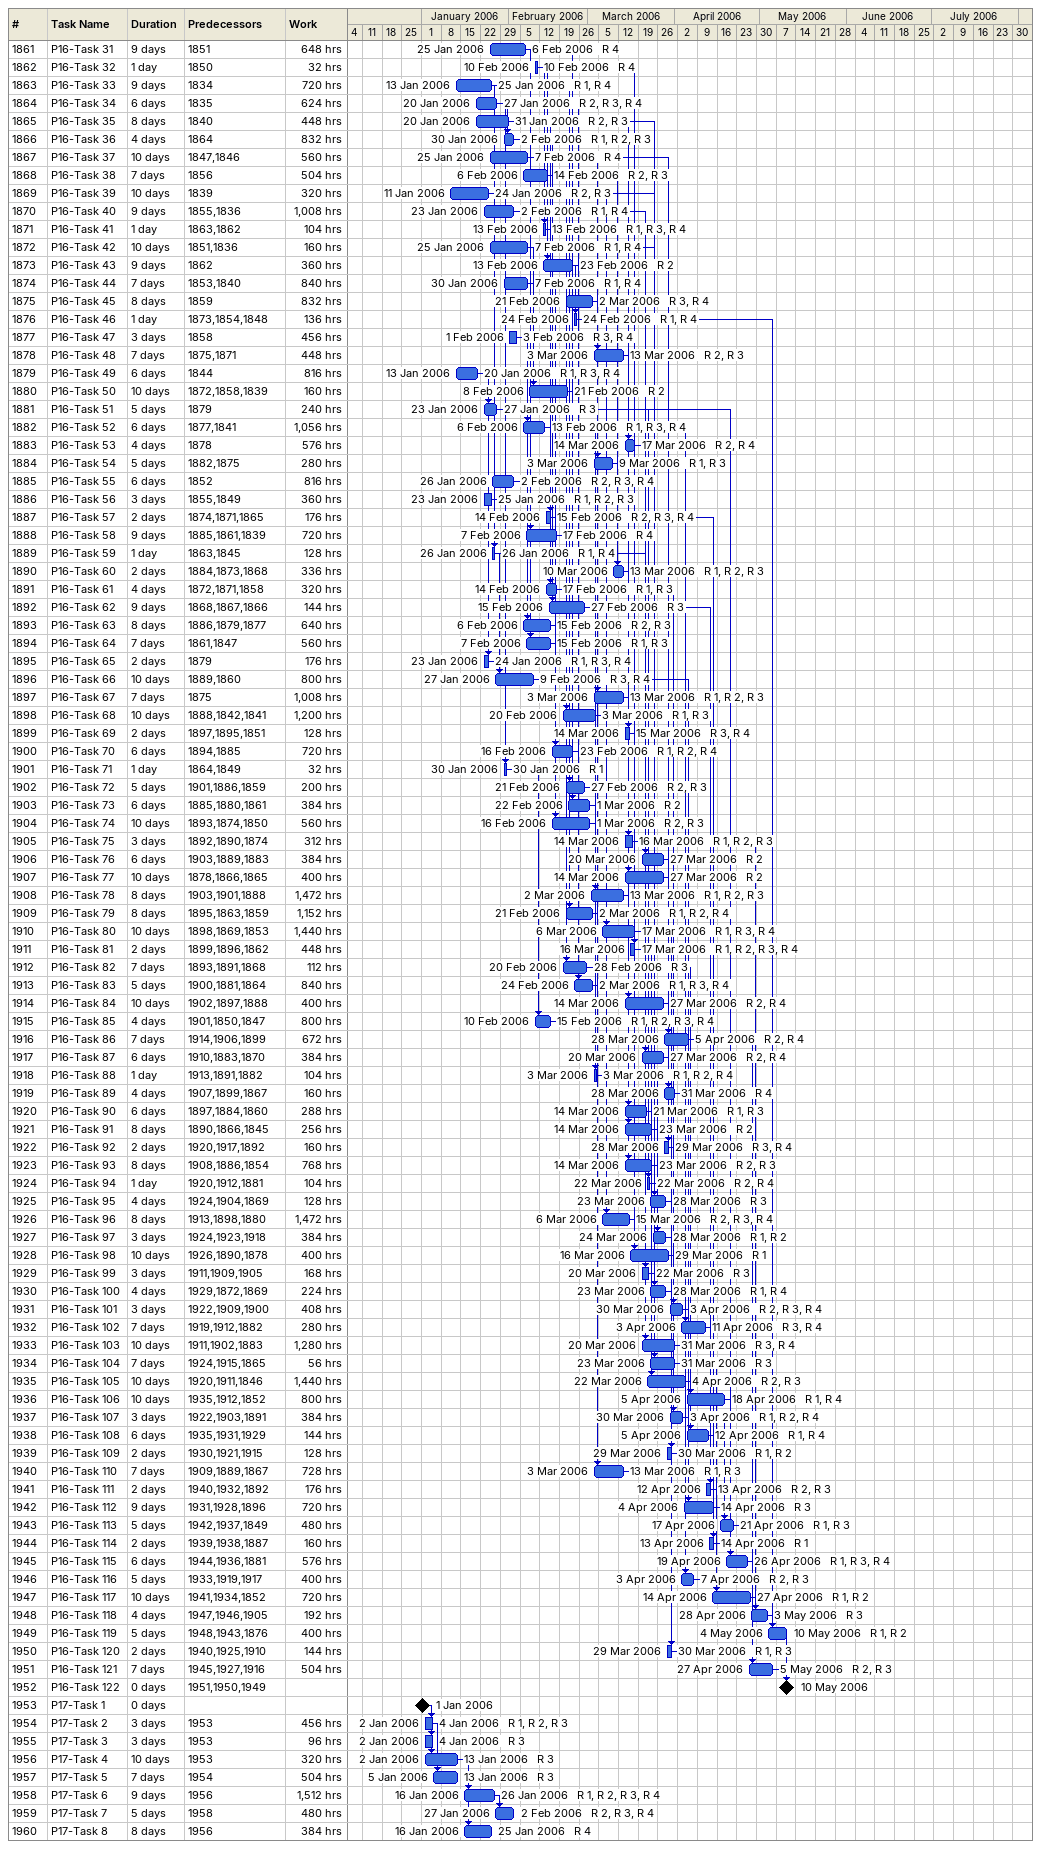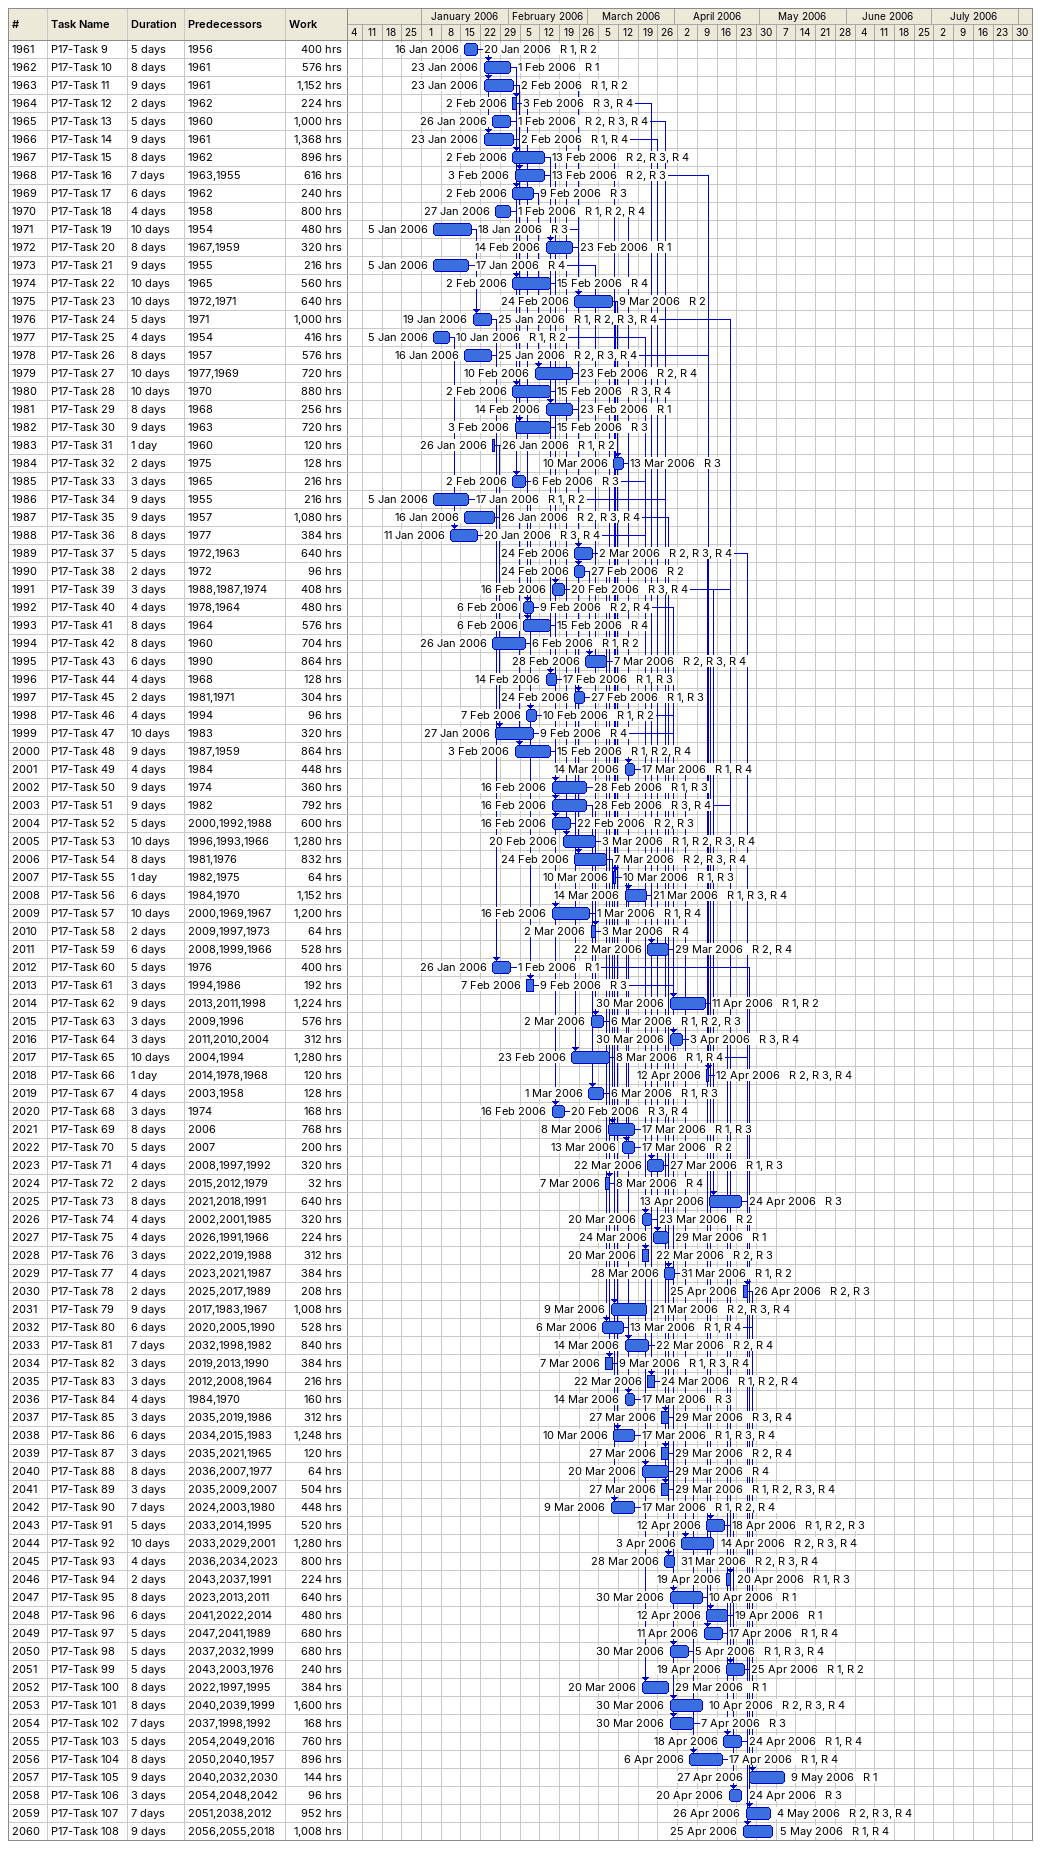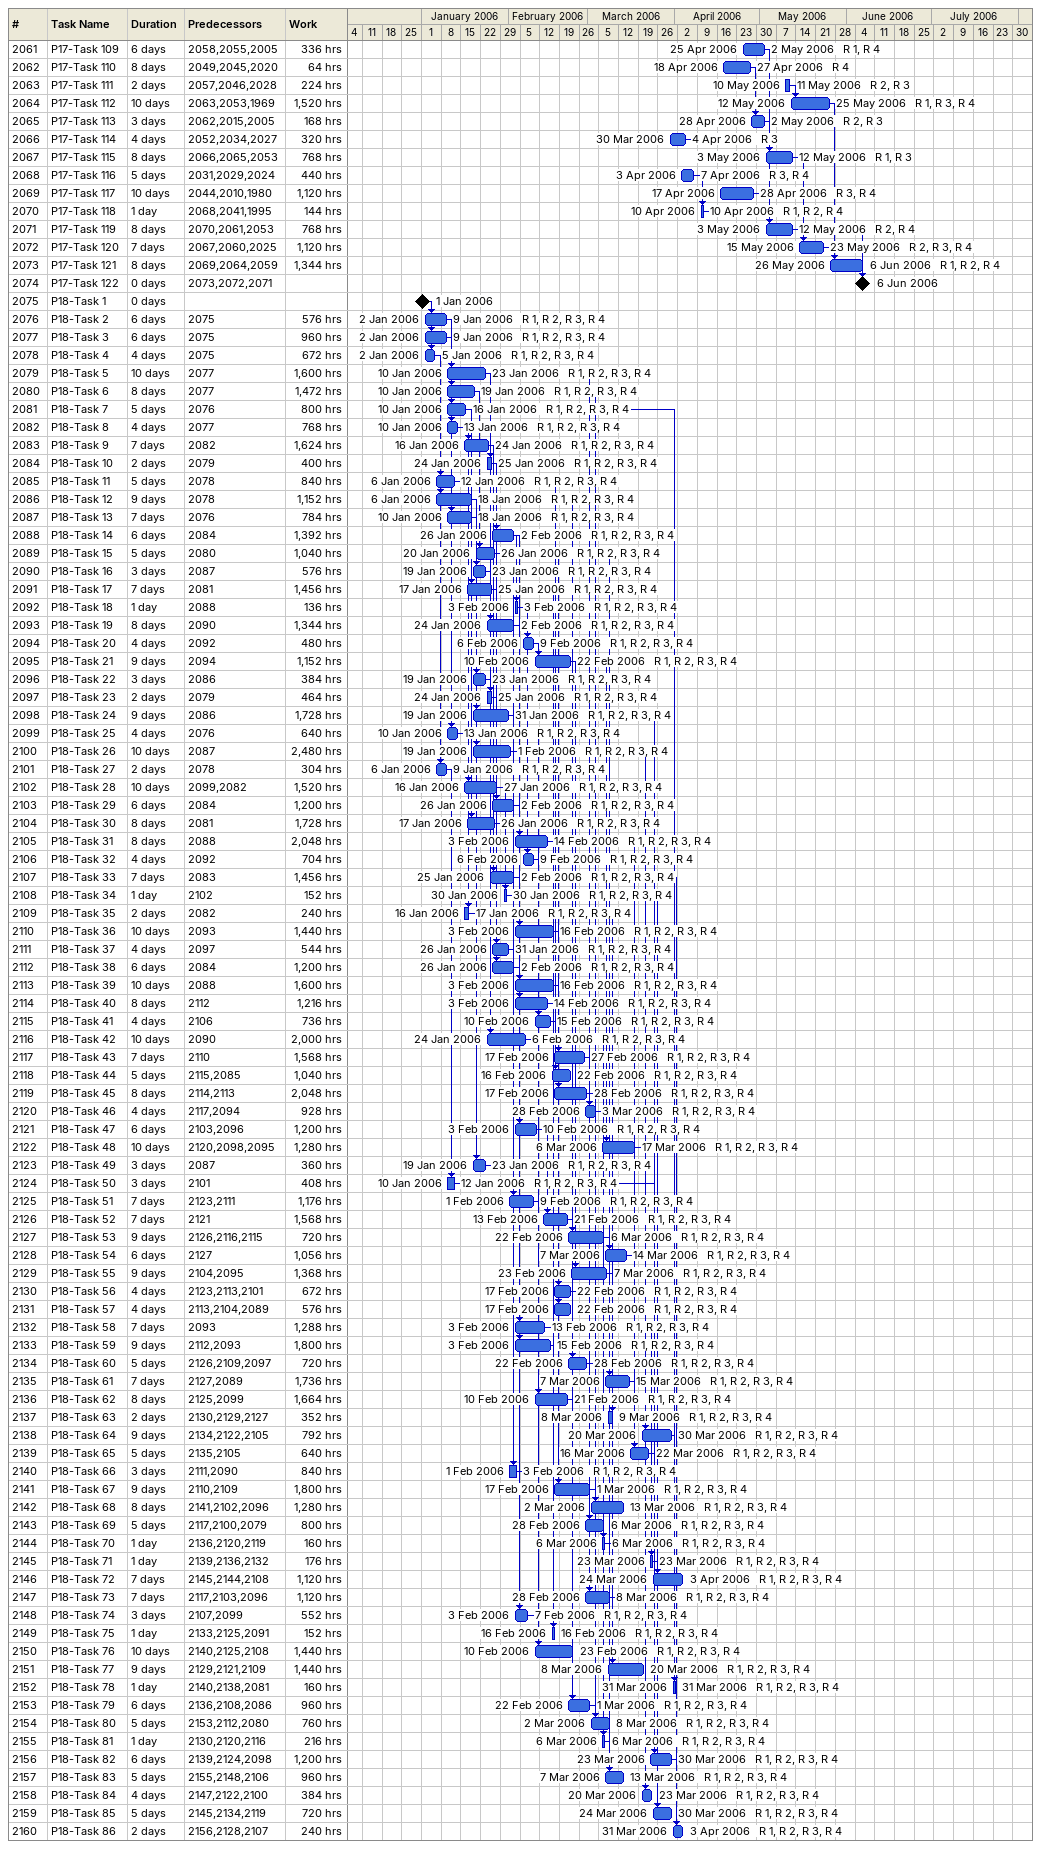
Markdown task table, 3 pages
| ID | Task | Duration | Start | Finish | Predecessors | Resources | Work (h) |
|---|---|---|---|---|---|---|---|
| 1861 | P16-Task 31 | 9d | 2006-01-25 | 2006-02-06 | 1851 | R 4 | 648 |
| 1862 | P16-Task 32 | 1d | 2006-02-10 | 2006-02-10 | 1850 | R 4 | 32 |
| 1863 | P16-Task 33 | 9d | 2006-01-13 | 2006-01-25 | 1834 | R 1, R 4 | 720 |
| 1864 | P16-Task 34 | 6d | 2006-01-20 | 2006-01-27 | 1835 | R 2, R 3, R 4 | 624 |
| 1865 | P16-Task 35 | 8d | 2006-01-20 | 2006-01-31 | 1840 | R 2, R 3 | 448 |
| 1866 | P16-Task 36 | 4d | 2006-01-30 | 2006-02-02 | 1864 | R 1, R 2, R 3 | 832 |
| 1867 | P16-Task 37 | 10d | 2006-01-25 | 2006-02-07 | 1847, 1846 | R 4 | 560 |
| 1868 | P16-Task 38 | 7d | 2006-02-06 | 2006-02-14 | 1856 | R 2, R 3 | 504 |
| 1869 | P16-Task 39 | 10d | 2006-01-11 | 2006-01-24 | 1839 | R 2, R 3 | 320 |
| 1870 | P16-Task 40 | 9d | 2006-01-23 | 2006-02-02 | 1855, 1836 | R 1, R 4 | 1008 |
| 1871 | P16-Task 41 | 1d | 2006-02-13 | 2006-02-13 | 1863, 1862 | R 1, R 3, R 4 | 104 |
| 1872 | P16-Task 42 | 10d | 2006-01-25 | 2006-02-07 | 1851, 1836 | R 1, R 4 | 160 |
| 1873 | P16-Task 43 | 9d | 2006-02-13 | 2006-02-23 | 1862 | R 2 | 360 |
| 1874 | P16-Task 44 | 7d | 2006-01-30 | 2006-02-07 | 1853, 1840 | R 1, R 4 | 840 |
| 1875 | P16-Task 45 | 8d | 2006-02-21 | 2006-03-02 | 1859 | R 3, R 4 | 832 |
| 1876 | P16-Task 46 | 1d | 2006-02-24 | 2006-02-24 | 1873, 1854, 1848 | R 1, R 4 | 136 |
| 1877 | P16-Task 47 | 3d | 2006-02-01 | 2006-02-03 | 1858 | R 3, R 4 | 456 |
| 1878 | P16-Task 48 | 7d | 2006-03-03 | 2006-03-13 | 1875, 1871 | R 2, R 3 | 448 |
| 1879 | P16-Task 49 | 6d | 2006-01-13 | 2006-01-20 | 1844 | R 1, R 3, R 4 | 816 |
| 1880 | P16-Task 50 | 10d | 2006-02-08 | 2006-02-21 | 1872, 1858, 1839 | R 2 | 160 |
| 1881 | P16-Task 51 | 5d | 2006-01-23 | 2006-01-27 | 1879 | R 3 | 240 |
| 1882 | P16-Task 52 | 6d | 2006-02-06 | 2006-02-13 | 1877, 1841 | R 1, R 3, R 4 | 1056 |
| 1883 | P16-Task 53 | 4d | 2006-03-14 | 2006-03-17 | 1878 | R 2, R 4 | 576 |
| 1884 | P16-Task 54 | 5d | 2006-03-03 | 2006-03-09 | 1882, 1875 | R 1, R 3 | 280 |
| 1885 | P16-Task 55 | 6d | 2006-01-26 | 2006-02-02 | 1852 | R 2, R 3, R 4 | 816 |
| 1886 | P16-Task 56 | 3d | 2006-01-23 | 2006-01-25 | 1855, 1849 | R 1, R 2, R 3 | 360 |
| 1887 | P16-Task 57 | 2d | 2006-02-14 | 2006-02-15 | 1874, 1871, 1865 | R 2, R 3, R 4 | 176 |
| 1888 | P16-Task 58 | 9d | 2006-02-07 | 2006-02-17 | 1885, 1861, 1839 | R 4 | 720 |
| 1889 | P16-Task 59 | 1d | 2006-01-26 | 2006-01-26 | 1863, 1845 | R 1, R 4 | 128 |
| 1890 | P16-Task 60 | 2d | 2006-03-10 | 2006-03-13 | 1884, 1873, 1868 | R 1, R 2, R 3 | 336 |
| 1891 | P16-Task 61 | 4d | 2006-02-14 | 2006-02-17 | 1872, 1871, 1858 | R 1, R 3 | 320 |
| 1892 | P16-Task 62 | 9d | 2006-02-15 | 2006-02-27 | 1868, 1867, 1866 | R 3 | 144 |
| 1893 | P16-Task 63 | 8d | 2006-02-06 | 2006-02-15 | 1886, 1879, 1877 | R 2, R 3 | 640 |
| 1894 | P16-Task 64 | 7d | 2006-02-07 | 2006-02-15 | 1861, 1847 | R 1, R 3 | 560 |
| 1895 | P16-Task 65 | 2d | 2006-01-23 | 2006-01-24 | 1879 | R 1, R 3, R 4 | 176 |
| 1896 | P16-Task 66 | 10d | 2006-01-27 | 2006-02-09 | 1889, 1860 | R 3, R 4 | 800 |
| 1897 | P16-Task 67 | 7d | 2006-03-03 | 2006-03-13 | 1875 | R 1, R 2, R 3 | 1008 |
| 1898 | P16-Task 68 | 10d | 2006-02-20 | 2006-03-03 | 1888, 1842, 1841 | R 1, R 3 | 1200 |
| 1899 | P16-Task 69 | 2d | 2006-03-14 | 2006-03-15 | 1897, 1895, 1851 | R 3, R 4 | 128 |
| 1900 | P16-Task 70 | 6d | 2006-02-16 | 2006-02-23 | 1894, 1885 | R 1, R 2, R 4 | 720 |
| 1901 | P16-Task 71 | 1d | 2006-01-30 | 2006-01-30 | 1864, 1849 | R 1 | 32 |
| 1902 | P16-Task 72 | 5d | 2006-02-21 | 2006-02-27 | 1901, 1886, 1859 | R 2, R 3 | 200 |
| 1903 | P16-Task 73 | 6d | 2006-02-22 | 2006-03-01 | 1885, 1880, 1861 | R 2 | 384 |
| 1904 | P16-Task 74 | 10d | 2006-02-16 | 2006-03-01 | 1893, 1874, 1850 | R 2, R 3 | 560 |
| 1905 | P16-Task 75 | 3d | 2006-03-14 | 2006-03-16 | 1892, 1890, 1874 | R 1, R 2, R 3 | 312 |
| 1906 | P16-Task 76 | 6d | 2006-03-20 | 2006-03-27 | 1903, 1889, 1883 | R 2 | 384 |
| 1907 | P16-Task 77 | 10d | 2006-03-14 | 2006-03-27 | 1878, 1866, 1865 | R 2 | 400 |
| 1908 | P16-Task 78 | 8d | 2006-03-02 | 2006-03-13 | 1903, 1901, 1888 | R 1, R 2, R 3 | 1472 |
| 1909 | P16-Task 79 | 8d | 2006-02-21 | 2006-03-02 | 1895, 1863, 1859 | R 1, R 2, R 4 | 1152 |
| 1910 | P16-Task 80 | 10d | 2006-03-06 | 2006-03-17 | 1898, 1869, 1853 | R 1, R 3, R 4 | 1440 |
| 1911 | P16-Task 81 | 2d | 2006-03-16 | 2006-03-17 | 1899, 1896, 1862 | R 1, R 2, R 3, R 4 | 448 |
| 1912 | P16-Task 82 | 7d | 2006-02-20 | 2006-02-28 | 1893, 1891, 1868 | R 3 | 112 |
| 1913 | P16-Task 83 | 5d | 2006-02-24 | 2006-03-02 | 1900, 1881, 1864 | R 1, R 3, R 4 | 840 |
| 1914 | P16-Task 84 | 10d | 2006-03-14 | 2006-03-27 | 1902, 1897, 1888 | R 2, R 4 | 400 |
| 1915 | P16-Task 85 | 4d | 2006-02-10 | 2006-02-15 | 1901, 1850, 1847 | R 1, R 2, R 3, R 4 | 800 |
| 1916 | P16-Task 86 | 7d | 2006-03-28 | 2006-04-05 | 1914, 1906, 1899 | R 2, R 4 | 672 |
| 1917 | P16-Task 87 | 6d | 2006-03-20 | 2006-03-27 | 1910, 1883, 1870 | R 2, R 4 | 384 |
| 1918 | P16-Task 88 | 1d | 2006-03-03 | 2006-03-03 | 1913, 1891, 1882 | R 1, R 2, R 4 | 104 |
| 1919 | P16-Task 89 | 4d | 2006-03-28 | 2006-03-31 | 1907, 1899, 1867 | R 4 | 160 |
| 1920 | P16-Task 90 | 6d | 2006-03-14 | 2006-03-21 | 1897, 1884, 1860 | R 1, R 3 | 288 |
| 1921 | P16-Task 91 | 8d | 2006-03-14 | 2006-03-23 | 1890, 1866, 1845 | R 2 | 256 |
| 1922 | P16-Task 92 | 2d | 2006-03-28 | 2006-03-29 | 1920, 1917, 1892 | R 3, R 4 | 160 |
| 1923 | P16-Task 93 | 8d | 2006-03-14 | 2006-03-23 | 1908, 1886, 1854 | R 2, R 3 | 768 |
| 1924 | P16-Task 94 | 1d | 2006-03-22 | 2006-03-22 | 1920, 1912, 1881 | R 2, R 4 | 104 |
| 1925 | P16-Task 95 | 4d | 2006-03-23 | 2006-03-28 | 1924, 1904, 1869 | R 3 | 128 |
| 1926 | P16-Task 96 | 8d | 2006-03-06 | 2006-03-15 | 1913, 1898, 1880 | R 2, R 3, R 4 | 1472 |
| 1927 | P16-Task 97 | 3d | 2006-03-24 | 2006-03-28 | 1924, 1923, 1918 | R 1, R 2 | 384 |
| 1928 | P16-Task 98 | 10d | 2006-03-16 | 2006-03-29 | 1926, 1890, 1878 | R 1 | 400 |
| 1929 | P16-Task 99 | 3d | 2006-03-20 | 2006-03-22 | 1911, 1909, 1905 | R 3 | 168 |
| 1930 | P16-Task 100 | 4d | 2006-03-23 | 2006-03-28 | 1929, 1872, 1869 | R 1, R 4 | 224 |
| 1931 | P16-Task 101 | 3d | 2006-03-30 | 2006-04-03 | 1922, 1909, 1900 | R 2, R 3, R 4 | 408 |
| 1932 | P16-Task 102 | 7d | 2006-04-03 | 2006-04-11 | 1919, 1912, 1882 | R 3, R 4 | 280 |
| 1933 | P16-Task 103 | 10d | 2006-03-20 | 2006-03-31 | 1911, 1902, 1883 | R 3, R 4 | 1280 |
| 1934 | P16-Task 104 | 7d | 2006-03-23 | 2006-03-31 | 1924, 1915, 1865 | R 3 | 56 |
| 1935 | P16-Task 105 | 10d | 2006-03-22 | 2006-04-04 | 1920, 1911, 1846 | R 2, R 3 | 1440 |
| 1936 | P16-Task 106 | 10d | 2006-04-05 | 2006-04-18 | 1935, 1912, 1852 | R 1, R 4 | 800 |
| 1937 | P16-Task 107 | 3d | 2006-03-30 | 2006-04-03 | 1922, 1903, 1891 | R 1, R 2, R 4 | 384 |
| 1938 | P16-Task 108 | 6d | 2006-04-05 | 2006-04-12 | 1935, 1931, 1929 | R 1, R 4 | 144 |
| 1939 | P16-Task 109 | 2d | 2006-03-29 | 2006-03-30 | 1930, 1921, 1915 | R 1, R 2 | 128 |
| 1940 | P16-Task 110 | 7d | 2006-03-03 | 2006-03-13 | 1909, 1889, 1867 | R 1, R 3 | 728 |
| 1941 | P16-Task 111 | 2d | 2006-04-12 | 2006-04-13 | 1940, 1932, 1892 | R 2, R 3 | 176 |
| 1942 | P16-Task 112 | 9d | 2006-04-04 | 2006-04-14 | 1931, 1928, 1896 | R 3 | 720 |
| 1943 | P16-Task 113 | 5d | 2006-04-17 | 2006-04-21 | 1942, 1937, 1849 | R 1, R 3 | 480 |
| 1944 | P16-Task 114 | 2d | 2006-04-13 | 2006-04-14 | 1939, 1938, 1887 | R 1 | 160 |
| 1945 | P16-Task 115 | 6d | 2006-04-19 | 2006-04-26 | 1944, 1936, 1881 | R 1, R 3, R 4 | 576 |
| 1946 | P16-Task 116 | 5d | 2006-04-03 | 2006-04-07 | 1933, 1919, 1917 | R 2, R 3 | 400 |
| 1947 | P16-Task 117 | 10d | 2006-04-14 | 2006-04-27 | 1941, 1934, 1852 | R 1, R 2 | 720 |
| 1948 | P16-Task 118 | 4d | 2006-04-28 | 2006-05-03 | 1947, 1946, 1905 | R 3 | 192 |
| 1949 | P16-Task 119 | 5d | 2006-05-04 | 2006-05-10 | 1948, 1943, 1876 | R 1, R 2 | 400 |
| 1950 | P16-Task 120 | 2d | 2006-03-29 | 2006-03-30 | 1940, 1925, 1910 | R 1, R 3 | 144 |
| 1951 | P16-Task 121 | 7d | 2006-04-27 | 2006-05-05 | 1945, 1927, 1916 | R 2, R 3 | 504 |
| 1952 | P16-Task 122 | 0d | 2006-05-10 | 2006-05-10 | 1951, 1950, 1949 |  |  |
| 1953 | P17-Task 1 | 0d | 2006-01-01 | 2006-01-01 |  |  |  |
| 1954 | P17-Task 2 | 3d | 2006-01-02 | 2006-01-04 | 1953 | R 1, R 2, R 3 | 456 |
| 1955 | P17-Task 3 | 3d | 2006-01-02 | 2006-01-04 | 1953 | R 3 | 96 |
| 1956 | P17-Task 4 | 10d | 2006-01-02 | 2006-01-13 | 1953 | R 3 | 320 |
| 1957 | P17-Task 5 | 7d | 2006-01-05 | 2006-01-13 | 1954 | R 3 | 504 |
| 1958 | P17-Task 6 | 9d | 2006-01-16 | 2006-01-26 | 1956 | R 1, R 2, R 3, R 4 | 1512 |
| 1959 | P17-Task 7 | 5d | 2006-01-27 | 2006-02-02 | 1958 | R 2, R 3, R 4 | 480 |
| 1960 | P17-Task 8 | 8d | 2006-01-16 | 2006-01-25 | 1956 | R 4 | 384 |
| 1961 | P17-Task 9 | 5d | 2006-01-16 | 2006-01-20 | 1956 | R 1, R 2 | 400 |
| 1962 | P17-Task 10 | 8d | 2006-01-23 | 2006-02-01 | 1961 | R 1 | 576 |
| 1963 | P17-Task 11 | 9d | 2006-01-23 | 2006-02-02 | 1961 | R 1, R 2 | 1152 |
| 1964 | P17-Task 12 | 2d | 2006-02-02 | 2006-02-03 | 1962 | R 3, R 4 | 224 |
| 1965 | P17-Task 13 | 5d | 2006-01-26 | 2006-02-01 | 1960 | R 2, R 3, R 4 | 1000 |
| 1966 | P17-Task 14 | 9d | 2006-01-23 | 2006-02-02 | 1961 | R 1, R 4 | 1368 |
| 1967 | P17-Task 15 | 8d | 2006-02-02 | 2006-02-13 | 1962 | R 2, R 3, R 4 | 896 |
| 1968 | P17-Task 16 | 7d | 2006-02-03 | 2006-02-13 | 1963, 1955 | R 2, R 3 | 616 |
| 1969 | P17-Task 17 | 6d | 2006-02-02 | 2006-02-09 | 1962 | R 3 | 240 |
| 1970 | P17-Task 18 | 4d | 2006-01-27 | 2006-02-01 | 1958 | R 1, R 2, R 4 | 800 |
| 1971 | P17-Task 19 | 10d | 2006-01-05 | 2006-01-18 | 1954 | R 3 | 480 |
| 1972 | P17-Task 20 | 8d | 2006-02-14 | 2006-02-23 | 1967, 1959 | R 1 | 320 |
| 1973 | P17-Task 21 | 9d | 2006-01-05 | 2006-01-17 | 1955 | R 4 | 216 |
| 1974 | P17-Task 22 | 10d | 2006-02-02 | 2006-02-15 | 1965 | R 4 | 560 |
| 1975 | P17-Task 23 | 10d | 2006-02-24 | 2006-03-09 | 1972, 1971 | R 2 | 640 |
| 1976 | P17-Task 24 | 5d | 2006-01-19 | 2006-01-25 | 1971 | R 1, R 2, R 3, R 4 | 1000 |
| 1977 | P17-Task 25 | 4d | 2006-01-05 | 2006-01-10 | 1954 | R 1, R 2 | 416 |
| 1978 | P17-Task 26 | 8d | 2006-01-16 | 2006-01-25 | 1957 | R 2, R 3, R 4 | 576 |
| 1979 | P17-Task 27 | 10d | 2006-02-10 | 2006-02-23 | 1977, 1969 | R 2, R 4 | 720 |
| 1980 | P17-Task 28 | 10d | 2006-02-02 | 2006-02-15 | 1970 | R 3, R 4 | 880 |
| 1981 | P17-Task 29 | 8d | 2006-02-14 | 2006-02-23 | 1968 | R 1 | 256 |
| 1982 | P17-Task 30 | 9d | 2006-02-03 | 2006-02-15 | 1963 | R 3 | 720 |
| 1983 | P17-Task 31 | 1d | 2006-01-26 | 2006-01-26 | 1960 | R 1, R 2 | 120 |
| 1984 | P17-Task 32 | 2d | 2006-03-10 | 2006-03-13 | 1975 | R 3 | 128 |
| 1985 | P17-Task 33 | 3d | 2006-02-02 | 2006-02-06 | 1965 | R 3 | 216 |
| 1986 | P17-Task 34 | 9d | 2006-01-05 | 2006-01-17 | 1955 | R 1, R 2 | 216 |
| 1987 | P17-Task 35 | 9d | 2006-01-16 | 2006-01-26 | 1957 | R 2, R 3, R 4 | 1080 |
| 1988 | P17-Task 36 | 8d | 2006-01-11 | 2006-01-20 | 1977 | R 3, R 4 | 384 |
| 1989 | P17-Task 37 | 5d | 2006-02-24 | 2006-03-02 | 1972, 1963 | R 2, R 3, R 4 | 640 |
| 1990 | P17-Task 38 | 2d | 2006-02-24 | 2006-02-27 | 1972 | R 2 | 96 |
| 1991 | P17-Task 39 | 3d | 2006-02-16 | 2006-02-20 | 1988, 1987, 1974 | R 3, R 4 | 408 |
| 1992 | P17-Task 40 | 4d | 2006-02-06 | 2006-02-09 | 1978, 1964 | R 2, R 4 | 480 |
| 1993 | P17-Task 41 | 8d | 2006-02-06 | 2006-02-15 | 1964 | R 4 | 576 |
| 1994 | P17-Task 42 | 8d | 2006-01-26 | 2006-02-06 | 1960 | R 1, R 2 | 704 |
| 1995 | P17-Task 43 | 6d | 2006-02-28 | 2006-03-07 | 1990 | R 2, R 3, R 4 | 864 |
| 1996 | P17-Task 44 | 4d | 2006-02-14 | 2006-02-17 | 1968 | R 1, R 3 | 128 |
| 1997 | P17-Task 45 | 2d | 2006-02-24 | 2006-02-27 | 1981, 1971 | R 1, R 3 | 304 |
| 1998 | P17-Task 46 | 4d | 2006-02-07 | 2006-02-10 | 1994 | R 1, R 2 | 96 |
| 1999 | P17-Task 47 | 10d | 2006-01-27 | 2006-02-09 | 1983 | R 4 | 320 |
| 2000 | P17-Task 48 | 9d | 2006-02-03 | 2006-02-15 | 1987, 1959 | R 1, R 2, R 4 | 864 |
| 2001 | P17-Task 49 | 4d | 2006-03-14 | 2006-03-17 | 1984 | R 1, R 4 | 448 |
| 2002 | P17-Task 50 | 9d | 2006-02-16 | 2006-02-28 | 1974 | R 1, R 3 | 360 |
| 2003 | P17-Task 51 | 9d | 2006-02-16 | 2006-02-28 | 1982 | R 3, R 4 | 792 |
| 2004 | P17-Task 52 | 5d | 2006-02-16 | 2006-02-22 | 2000, 1992, 1988 | R 2, R 3 | 600 |
| 2005 | P17-Task 53 | 10d | 2006-02-20 | 2006-03-03 | 1996, 1993, 1966 | R 1, R 2, R 3, R 4 | 1280 |
| 2006 | P17-Task 54 | 8d | 2006-02-24 | 2006-03-07 | 1981, 1976 | R 2, R 3, R 4 | 832 |
| 2007 | P17-Task 55 | 1d | 2006-03-10 | 2006-03-10 | 1982, 1975 | R 1, R 3 | 64 |
| 2008 | P17-Task 56 | 6d | 2006-03-14 | 2006-03-21 | 1984, 1970 | R 1, R 3, R 4 | 1152 |
| 2009 | P17-Task 57 | 10d | 2006-02-16 | 2006-03-01 | 2000, 1969, 1967 | R 1, R 4 | 1200 |
| 2010 | P17-Task 58 | 2d | 2006-03-02 | 2006-03-03 | 2009, 1997, 1973 | R 4 | 64 |
| 2011 | P17-Task 59 | 6d | 2006-03-22 | 2006-03-29 | 2008, 1999, 1966 | R 2, R 4 | 528 |
| 2012 | P17-Task 60 | 5d | 2006-01-26 | 2006-02-01 | 1976 | R 1 | 400 |
| 2013 | P17-Task 61 | 3d | 2006-02-07 | 2006-02-09 | 1994, 1986 | R 3 | 192 |
| 2014 | P17-Task 62 | 9d | 2006-03-30 | 2006-04-11 | 2013, 2011, 1998 | R 1, R 2 | 1224 |
| 2015 | P17-Task 63 | 3d | 2006-03-02 | 2006-03-06 | 2009, 1996 | R 1, R 2, R 3 | 576 |
| 2016 | P17-Task 64 | 3d | 2006-03-30 | 2006-04-03 | 2011, 2010, 2004 | R 3, R 4 | 312 |
| 2017 | P17-Task 65 | 10d | 2006-02-23 | 2006-03-08 | 2004, 1994 | R 1, R 4 | 1280 |
| 2018 | P17-Task 66 | 1d | 2006-04-12 | 2006-04-12 | 2014, 1978, 1968 | R 2, R 3, R 4 | 120 |
| 2019 | P17-Task 67 | 4d | 2006-03-01 | 2006-03-06 | 2003, 1958 | R 1, R 3 | 128 |
| 2020 | P17-Task 68 | 3d | 2006-02-16 | 2006-02-20 | 1974 | R 3, R 4 | 168 |
| 2021 | P17-Task 69 | 8d | 2006-03-08 | 2006-03-17 | 2006 | R 1, R 3 | 768 |
| 2022 | P17-Task 70 | 5d | 2006-03-13 | 2006-03-17 | 2007 | R 2 | 200 |
| 2023 | P17-Task 71 | 4d | 2006-03-22 | 2006-03-27 | 2008, 1997, 1992 | R 1, R 3 | 320 |
| 2024 | P17-Task 72 | 2d | 2006-03-07 | 2006-03-08 | 2015, 2012, 1979 | R 4 | 32 |
| 2025 | P17-Task 73 | 8d | 2006-04-13 | 2006-04-24 | 2021, 2018, 1991 | R 3 | 640 |
| 2026 | P17-Task 74 | 4d | 2006-03-20 | 2006-03-23 | 2002, 2001, 1985 | R 2 | 320 |
| 2027 | P17-Task 75 | 4d | 2006-03-24 | 2006-03-29 | 2026, 1991, 1966 | R 1 | 224 |
| 2028 | P17-Task 76 | 3d | 2006-03-20 | 2006-03-22 | 2022, 2019, 1988 | R 2, R 3 | 312 |
| 2029 | P17-Task 77 | 4d | 2006-03-28 | 2006-03-31 | 2023, 2021, 1987 | R 1, R 2 | 384 |
| 2030 | P17-Task 78 | 2d | 2006-04-25 | 2006-04-26 | 2025, 2017, 1989 | R 2, R 3 | 208 |
| 2031 | P17-Task 79 | 9d | 2006-03-09 | 2006-03-21 | 2017, 1983, 1967 | R 2, R 3, R 4 | 1008 |
| 2032 | P17-Task 80 | 6d | 2006-03-06 | 2006-03-13 | 2020, 2005, 1990 | R 1, R 4 | 528 |
| 2033 | P17-Task 81 | 7d | 2006-03-14 | 2006-03-22 | 2032, 1998, 1982 | R 2, R 4 | 840 |
| 2034 | P17-Task 82 | 3d | 2006-03-07 | 2006-03-09 | 2019, 2013, 1990 | R 1, R 3, R 4 | 384 |
| 2035 | P17-Task 83 | 3d | 2006-03-22 | 2006-03-24 | 2012, 2008, 1964 | R 1, R 2, R 4 | 216 |
| 2036 | P17-Task 84 | 4d | 2006-03-14 | 2006-03-17 | 1984, 1970 | R 3 | 160 |
| 2037 | P17-Task 85 | 3d | 2006-03-27 | 2006-03-29 | 2035, 2019, 1986 | R 3, R 4 | 312 |
| 2038 | P17-Task 86 | 6d | 2006-03-10 | 2006-03-17 | 2034, 2015, 1983 | R 1, R 3, R 4 | 1248 |
| 2039 | P17-Task 87 | 3d | 2006-03-27 | 2006-03-29 | 2035, 2021, 1965 | R 2, R 4 | 120 |
| 2040 | P17-Task 88 | 8d | 2006-03-20 | 2006-03-29 | 2036, 2007, 1977 | R 4 | 64 |
| 2041 | P17-Task 89 | 3d | 2006-03-27 | 2006-03-29 | 2035, 2009, 2007 | R 1, R 2, R 3, R 4 | 504 |
| 2042 | P17-Task 90 | 7d | 2006-03-09 | 2006-03-17 | 2024, 2003, 1980 | R 1, R 2, R 4 | 448 |
| 2043 | P17-Task 91 | 5d | 2006-04-12 | 2006-04-18 | 2033, 2014, 1995 | R 1, R 2, R 3 | 520 |
| 2044 | P17-Task 92 | 10d | 2006-04-03 | 2006-04-14 | 2033, 2029, 2001 | R 2, R 3, R 4 | 1280 |
| 2045 | P17-Task 93 | 4d | 2006-03-28 | 2006-03-31 | 2036, 2034, 2023 | R 2, R 3, R 4 | 800 |
| 2046 | P17-Task 94 | 2d | 2006-04-19 | 2006-04-20 | 2043, 2037, 1991 | R 1, R 3 | 224 |
| 2047 | P17-Task 95 | 8d | 2006-03-30 | 2006-04-10 | 2023, 2013, 2011 | R 1 | 640 |
| 2048 | P17-Task 96 | 6d | 2006-04-12 | 2006-04-19 | 2041, 2022, 2014 | R 1 | 480 |
| 2049 | P17-Task 97 | 5d | 2006-04-11 | 2006-04-17 | 2047, 2041, 1989 | R 1, R 4 | 680 |
| 2050 | P17-Task 98 | 5d | 2006-03-30 | 2006-04-05 | 2037, 2032, 1999 | R 1, R 3, R 4 | 680 |
| 2051 | P17-Task 99 | 5d | 2006-04-19 | 2006-04-25 | 2043, 2003, 1976 | R 1, R 2 | 240 |
| 2052 | P17-Task 100 | 8d | 2006-03-20 | 2006-03-29 | 2022, 1997, 1995 | R 1 | 384 |
| 2053 | P17-Task 101 | 8d | 2006-03-30 | 2006-04-10 | 2040, 2039, 1999 | R 2, R 3, R 4 | 1600 |
| 2054 | P17-Task 102 | 7d | 2006-03-30 | 2006-04-07 | 2037, 1998, 1992 | R 3 | 168 |
| 2055 | P17-Task 103 | 5d | 2006-04-18 | 2006-04-24 | 2054, 2049, 2016 | R 1, R 4 | 760 |
| 2056 | P17-Task 104 | 8d | 2006-04-06 | 2006-04-17 | 2050, 2040, 1957 | R 1, R 4 | 896 |
| 2057 | P17-Task 105 | 9d | 2006-04-27 | 2006-05-09 | 2040, 2032, 2030 | R 1 | 144 |
| 2058 | P17-Task 106 | 3d | 2006-04-20 | 2006-04-24 | 2054, 2048, 2042 | R 3 | 96 |
| 2059 | P17-Task 107 | 7d | 2006-04-26 | 2006-05-04 | 2051, 2038, 2012 | R 2, R 3, R 4 | 952 |
| 2060 | P17-Task 108 | 9d | 2006-04-25 | 2006-05-05 | 2056, 2055, 2018 | R 1, R 4 | 1008 |
| 2061 | P17-Task 109 | 6d | 2006-04-25 | 2006-05-02 | 2058, 2055, 2005 | R 1, R 4 | 336 |
| 2062 | P17-Task 110 | 8d | 2006-04-18 | 2006-04-27 | 2049, 2045, 2020 | R 4 | 64 |
| 2063 | P17-Task 111 | 2d | 2006-05-10 | 2006-05-11 | 2057, 2046, 2028 | R 2, R 3 | 224 |
| 2064 | P17-Task 112 | 10d | 2006-05-12 | 2006-05-25 | 2063, 2053, 1969 | R 1, R 3, R 4 | 1520 |
| 2065 | P17-Task 113 | 3d | 2006-04-28 | 2006-05-02 | 2062, 2015, 2005 | R 2, R 3 | 168 |
| 2066 | P17-Task 114 | 4d | 2006-03-30 | 2006-04-04 | 2052, 2034, 2027 | R 3 | 320 |
| 2067 | P17-Task 115 | 8d | 2006-05-03 | 2006-05-12 | 2066, 2065, 2053 | R 1, R 3 | 768 |
| 2068 | P17-Task 116 | 5d | 2006-04-03 | 2006-04-07 | 2031, 2029, 2024 | R 3, R 4 | 440 |
| 2069 | P17-Task 117 | 10d | 2006-04-17 | 2006-04-28 | 2044, 2010, 1980 | R 3, R 4 | 1120 |
| 2070 | P17-Task 118 | 1d | 2006-04-10 | 2006-04-10 | 2068, 2041, 1995 | R 1, R 2, R 4 | 144 |
| 2071 | P17-Task 119 | 8d | 2006-05-03 | 2006-05-12 | 2070, 2061, 2053 | R 2, R 4 | 768 |
| 2072 | P17-Task 120 | 7d | 2006-05-15 | 2006-05-23 | 2067, 2060, 2025 | R 2, R 3, R 4 | 1120 |
| 2073 | P17-Task 121 | 8d | 2006-05-26 | 2006-06-06 | 2069, 2064, 2059 | R 1, R 2, R 4 | 1344 |
| 2074 | P17-Task 122 | 0d | 2006-06-06 | 2006-06-06 | 2073, 2072, 2071 |  |  |
| 2075 | P18-Task 1 | 0d | 2006-01-01 | 2006-01-01 |  |  |  |
| 2076 | P18-Task 2 | 6d | 2006-01-02 | 2006-01-09 | 2075 | R 1, R 2, R 3, R 4 | 576 |
| 2077 | P18-Task 3 | 6d | 2006-01-02 | 2006-01-09 | 2075 | R 1, R 2, R 3, R 4 | 960 |
| 2078 | P18-Task 4 | 4d | 2006-01-02 | 2006-01-05 | 2075 | R 1, R 2, R 3, R 4 | 672 |
| 2079 | P18-Task 5 | 10d | 2006-01-10 | 2006-01-23 | 2077 | R 1, R 2, R 3, R 4 | 1600 |
| 2080 | P18-Task 6 | 8d | 2006-01-10 | 2006-01-19 | 2077 | R 1, R 2, R 3, R 4 | 1472 |
| 2081 | P18-Task 7 | 5d | 2006-01-10 | 2006-01-16 | 2076 | R 1, R 2, R 3, R 4 | 800 |
| 2082 | P18-Task 8 | 4d | 2006-01-10 | 2006-01-13 | 2077 | R 1, R 2, R 3, R 4 | 768 |
| 2083 | P18-Task 9 | 7d | 2006-01-16 | 2006-01-24 | 2082 | R 1, R 2, R 3, R 4 | 1624 |
| 2084 | P18-Task 10 | 2d | 2006-01-24 | 2006-01-25 | 2079 | R 1, R 2, R 3, R 4 | 400 |
| 2085 | P18-Task 11 | 5d | 2006-01-06 | 2006-01-12 | 2078 | R 1, R 2, R 3, R 4 | 840 |
| 2086 | P18-Task 12 | 9d | 2006-01-06 | 2006-01-18 | 2078 | R 1, R 2, R 3, R 4 | 1152 |
| 2087 | P18-Task 13 | 7d | 2006-01-10 | 2006-01-18 | 2076 | R 1, R 2, R 3, R 4 | 784 |
| 2088 | P18-Task 14 | 6d | 2006-01-26 | 2006-02-02 | 2084 | R 1, R 2, R 3, R 4 | 1392 |
| 2089 | P18-Task 15 | 5d | 2006-01-20 | 2006-01-26 | 2080 | R 1, R 2, R 3, R 4 | 1040 |
| 2090 | P18-Task 16 | 3d | 2006-01-19 | 2006-01-23 | 2087 | R 1, R 2, R 3, R 4 | 576 |
| 2091 | P18-Task 17 | 7d | 2006-01-17 | 2006-01-25 | 2081 | R 1, R 2, R 3, R 4 | 1456 |
| 2092 | P18-Task 18 | 1d | 2006-02-03 | 2006-02-03 | 2088 | R 1, R 2, R 3, R 4 | 136 |
| 2093 | P18-Task 19 | 8d | 2006-01-24 | 2006-02-02 | 2090 | R 1, R 2, R 3, R 4 | 1344 |
| 2094 | P18-Task 20 | 4d | 2006-02-06 | 2006-02-09 | 2092 | R 1, R 2, R 3, R 4 | 480 |
| 2095 | P18-Task 21 | 9d | 2006-02-10 | 2006-02-22 | 2094 | R 1, R 2, R 3, R 4 | 1152 |
| 2096 | P18-Task 22 | 3d | 2006-01-19 | 2006-01-23 | 2086 | R 1, R 2, R 3, R 4 | 384 |
| 2097 | P18-Task 23 | 2d | 2006-01-24 | 2006-01-25 | 2079 | R 1, R 2, R 3, R 4 | 464 |
| 2098 | P18-Task 24 | 9d | 2006-01-19 | 2006-01-31 | 2086 | R 1, R 2, R 3, R 4 | 1728 |
| 2099 | P18-Task 25 | 4d | 2006-01-10 | 2006-01-13 | 2076 | R 1, R 2, R 3, R 4 | 640 |
| 2100 | P18-Task 26 | 10d | 2006-01-19 | 2006-02-01 | 2087 | R 1, R 2, R 3, R 4 | 2480 |
| 2101 | P18-Task 27 | 2d | 2006-01-06 | 2006-01-09 | 2078 | R 1, R 2, R 3, R 4 | 304 |
| 2102 | P18-Task 28 | 10d | 2006-01-16 | 2006-01-27 | 2099, 2082 | R 1, R 2, R 3, R 4 | 1520 |
| 2103 | P18-Task 29 | 6d | 2006-01-26 | 2006-02-02 | 2084 | R 1, R 2, R 3, R 4 | 1200 |
| 2104 | P18-Task 30 | 8d | 2006-01-17 | 2006-01-26 | 2081 | R 1, R 2, R 3, R 4 | 1728 |
| 2105 | P18-Task 31 | 8d | 2006-02-03 | 2006-02-14 | 2088 | R 1, R 2, R 3, R 4 | 2048 |
| 2106 | P18-Task 32 | 4d | 2006-02-06 | 2006-02-09 | 2092 | R 1, R 2, R 3, R 4 | 704 |
| 2107 | P18-Task 33 | 7d | 2006-01-25 | 2006-02-02 | 2083 | R 1, R 2, R 3, R 4 | 1456 |
| 2108 | P18-Task 34 | 1d | 2006-01-30 | 2006-01-30 | 2102 | R 1, R 2, R 3, R 4 | 152 |
| 2109 | P18-Task 35 | 2d | 2006-01-16 | 2006-01-17 | 2082 | R 1, R 2, R 3, R 4 | 240 |
| 2110 | P18-Task 36 | 10d | 2006-02-03 | 2006-02-16 | 2093 | R 1, R 2, R 3, R 4 | 1440 |
| 2111 | P18-Task 37 | 4d | 2006-01-26 | 2006-01-31 | 2097 | R 1, R 2, R 3, R 4 | 544 |
| 2112 | P18-Task 38 | 6d | 2006-01-26 | 2006-02-02 | 2084 | R 1, R 2, R 3, R 4 | 1200 |
| 2113 | P18-Task 39 | 10d | 2006-02-03 | 2006-02-16 | 2088 | R 1, R 2, R 3, R 4 | 1600 |
| 2114 | P18-Task 40 | 8d | 2006-02-03 | 2006-02-14 | 2112 | R 1, R 2, R 3, R 4 | 1216 |
| 2115 | P18-Task 41 | 4d | 2006-02-10 | 2006-02-15 | 2106 | R 1, R 2, R 3, R 4 | 736 |
| 2116 | P18-Task 42 | 10d | 2006-01-24 | 2006-02-06 | 2090 | R 1, R 2, R 3, R 4 | 2000 |
| 2117 | P18-Task 43 | 7d | 2006-02-17 | 2006-02-27 | 2110 | R 1, R 2, R 3, R 4 | 1568 |
| 2118 | P18-Task 44 | 5d | 2006-02-16 | 2006-02-22 | 2115, 2085 | R 1, R 2, R 3, R 4 | 1040 |
| 2119 | P18-Task 45 | 8d | 2006-02-17 | 2006-02-28 | 2114, 2113 | R 1, R 2, R 3, R 4 | 2048 |
| 2120 | P18-Task 46 | 4d | 2006-02-28 | 2006-03-03 | 2117, 2094 | R 1, R 2, R 3, R 4 | 928 |
| 2121 | P18-Task 47 | 6d | 2006-02-03 | 2006-02-10 | 2103, 2096 | R 1, R 2, R 3, R 4 | 1200 |
| 2122 | P18-Task 48 | 10d | 2006-03-06 | 2006-03-17 | 2120, 2098, 2095 | R 1, R 2, R 3, R 4 | 1280 |
| 2123 | P18-Task 49 | 3d | 2006-01-19 | 2006-01-23 | 2087 | R 1, R 2, R 3, R 4 | 360 |
| 2124 | P18-Task 50 | 3d | 2006-01-10 | 2006-01-12 | 2101 | R 1, R 2, R 3, R 4 | 408 |
| 2125 | P18-Task 51 | 7d | 2006-02-01 | 2006-02-09 | 2123, 2111 | R 1, R 2, R 3, R 4 | 1176 |
| 2126 | P18-Task 52 | 7d | 2006-02-13 | 2006-02-21 | 2121 | R 1, R 2, R 3, R 4 | 1568 |
| 2127 | P18-Task 53 | 9d | 2006-02-22 | 2006-03-06 | 2126, 2116, 2115 | R 1, R 2, R 3, R 4 | 720 |
| 2128 | P18-Task 54 | 6d | 2006-03-07 | 2006-03-14 | 2127 | R 1, R 2, R 3, R 4 | 1056 |
| 2129 | P18-Task 55 | 9d | 2006-02-23 | 2006-03-07 | 2104, 2095 | R 1, R 2, R 3, R 4 | 1368 |
| 2130 | P18-Task 56 | 4d | 2006-02-17 | 2006-02-22 | 2123, 2113, 2101 | R 1, R 2, R 3, R 4 | 672 |
| 2131 | P18-Task 57 | 4d | 2006-02-17 | 2006-02-22 | 2113, 2104, 2089 | R 1, R 2, R 3, R 4 | 576 |
| 2132 | P18-Task 58 | 7d | 2006-02-03 | 2006-02-13 | 2093 | R 1, R 2, R 3, R 4 | 1288 |
| 2133 | P18-Task 59 | 9d | 2006-02-03 | 2006-02-15 | 2112, 2093 | R 1, R 2, R 3, R 4 | 1800 |
| 2134 | P18-Task 60 | 5d | 2006-02-22 | 2006-02-28 | 2126, 2109, 2097 | R 1, R 2, R 3, R 4 | 720 |
| 2135 | P18-Task 61 | 7d | 2006-03-07 | 2006-03-15 | 2127, 2089 | R 1, R 2, R 3, R 4 | 1736 |
| 2136 | P18-Task 62 | 8d | 2006-02-10 | 2006-02-21 | 2125, 2099 | R 1, R 2, R 3, R 4 | 1664 |
| 2137 | P18-Task 63 | 2d | 2006-03-08 | 2006-03-09 | 2130, 2129, 2127 | R 1, R 2, R 3, R 4 | 352 |
| 2138 | P18-Task 64 | 9d | 2006-03-20 | 2006-03-30 | 2134, 2122, 2105 | R 1, R 2, R 3, R 4 | 792 |
| 2139 | P18-Task 65 | 5d | 2006-03-16 | 2006-03-22 | 2135, 2105 | R 1, R 2, R 3, R 4 | 640 |
| 2140 | P18-Task 66 | 3d | 2006-02-01 | 2006-02-03 | 2111, 2090 | R 1, R 2, R 3, R 4 | 840 |
| 2141 | P18-Task 67 | 9d | 2006-02-17 | 2006-03-01 | 2110, 2109 | R 1, R 2, R 3, R 4 | 1800 |
| 2142 | P18-Task 68 | 8d | 2006-03-02 | 2006-03-13 | 2141, 2102, 2096 | R 1, R 2, R 3, R 4 | 1280 |
| 2143 | P18-Task 69 | 5d | 2006-02-28 | 2006-03-06 | 2117, 2100, 2079 | R 1, R 2, R 3, R 4 | 800 |
| 2144 | P18-Task 70 | 1d | 2006-03-06 | 2006-03-06 | 2136, 2120, 2119 | R 1, R 2, R 3, R 4 | 160 |
| 2145 | P18-Task 71 | 1d | 2006-03-23 | 2006-03-23 | 2139, 2136, 2132 | R 1, R 2, R 3, R 4 | 176 |
| 2146 | P18-Task 72 | 7d | 2006-03-24 | 2006-04-03 | 2145, 2144, 2108 | R 1, R 2, R 3, R 4 | 1120 |
| 2147 | P18-Task 73 | 7d | 2006-02-28 | 2006-03-08 | 2117, 2103, 2096 | R 1, R 2, R 3, R 4 | 1120 |
| 2148 | P18-Task 74 | 3d | 2006-02-03 | 2006-02-07 | 2107, 2099 | R 1, R 2, R 3, R 4 | 552 |
| 2149 | P18-Task 75 | 1d | 2006-02-16 | 2006-02-16 | 2133, 2125, 2091 | R 1, R 2, R 3, R 4 | 152 |
| 2150 | P18-Task 76 | 10d | 2006-02-10 | 2006-02-23 | 2140, 2125, 2108 | R 1, R 2, R 3, R 4 | 1440 |
| 2151 | P18-Task 77 | 9d | 2006-03-08 | 2006-03-20 | 2129, 2121, 2109 | R 1, R 2, R 3, R 4 | 1440 |
| 2152 | P18-Task 78 | 1d | 2006-03-31 | 2006-03-31 | 2140, 2138, 2081 | R 1, R 2, R 3, R 4 | 160 |
| 2153 | P18-Task 79 | 6d | 2006-02-22 | 2006-03-01 | 2136, 2108, 2086 | R 1, R 2, R 3, R 4 | 960 |
| 2154 | P18-Task 80 | 5d | 2006-03-02 | 2006-03-08 | 2153, 2112, 2080 | R 1, R 2, R 3, R 4 | 760 |
| 2155 | P18-Task 81 | 1d | 2006-03-06 | 2006-03-06 | 2130, 2120, 2116 | R 1, R 2, R 3, R 4 | 216 |
| 2156 | P18-Task 82 | 6d | 2006-03-23 | 2006-03-30 | 2139, 2124, 2098 | R 1, R 2, R 3, R 4 | 1200 |
| 2157 | P18-Task 83 | 5d | 2006-03-07 | 2006-03-13 | 2155, 2148, 2106 | R 1, R 2, R 3, R 4 | 960 |
| 2158 | P18-Task 84 | 4d | 2006-03-20 | 2006-03-23 | 2147, 2122, 2100 | R 1, R 2, R 3, R 4 | 384 |
| 2159 | P18-Task 85 | 5d | 2006-03-24 | 2006-03-30 | 2145, 2134, 2119 | R 1, R 2, R 3, R 4 | 720 |
| 2160 | P18-Task 86 | 2d | 2006-03-31 | 2006-04-03 | 2156, 2128, 2107 | R 1, R 2, R 3, R 4 | 240 |
